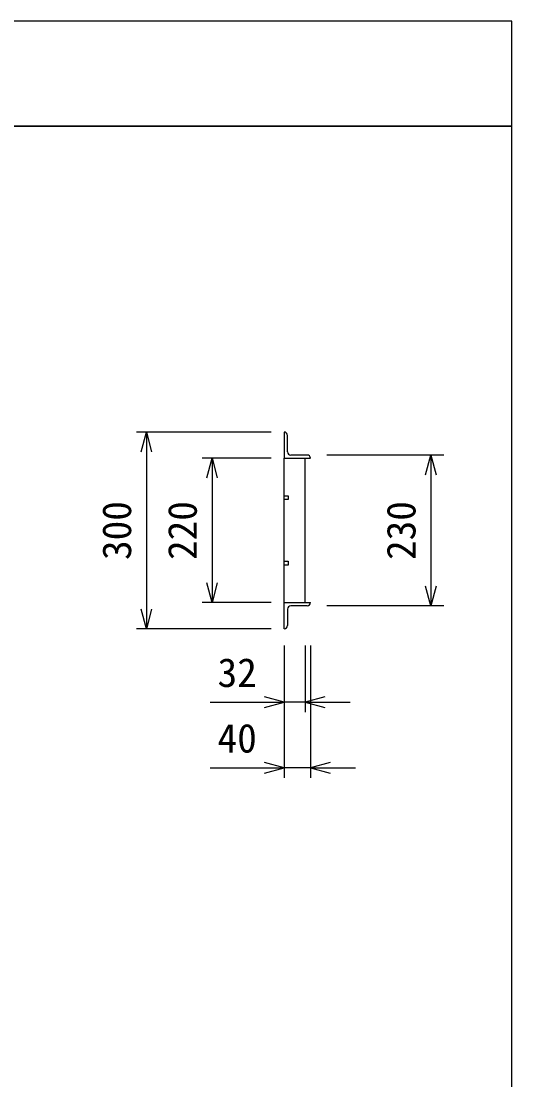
# Model space of a CAD drawing. Units: millimetres, scale not verified. Extents: x -25200 to 25200, y -8910 to 8910.
# Drawn here: x -5864 to -5117, y 158 to 1771 of the extents above; entities that cross this region are included whole.
import ezdxf
from ezdxf.enums import TextEntityAlignment as Align

# ---------------------------------------------------------------- set-up
doc = ezdxf.new("R2010")
doc.units = ezdxf.units.MM
doc.header["$LTSCALE"] = 30
for name, color, linetype, lineweight in [('0-0_DIM', 7, 'Continuous', 25), ('0-2_HATCH', 6, 'Continuous', 25), ('0-6_TXT', 7, 'Continuous', 25)]:
    doc.layers.add(name, color=color, linetype=linetype, lineweight=lineweight)
doc.styles.add('ＭＳ ゴシック', font='')
doc.styles.get('ＭＳ ゴシック').set_extended_font_data('MS Gothic')

msp = doc.modelspace()

# ---------------------------------------------------------------- linework, layer by layer
at = {"layer": '0-0_DIM'}
for p, q in [((-5483.18, 1144.91), (-5688.18, 1144.91)), ((-5673.18, 1144.91), (-5673.18, 844.91)), ((-5483.18, 1104.91), (-5588.18, 1104.91)), ((-5573.18, 1104.91), (-5573.18, 884.91)), ((-5220.1, 1109.91), (-5398.18, 1109.91)), ((-5240.1, 1109.91), (-5240.1, 879.91)), ((-5483.18, 884.91), (-5588.18, 884.91)), ((-5220.1, 879.91), (-5398.18, 879.91)), ((-5483.18, 844.91), (-5688.18, 844.91)), ((-5463.18, 819.69), (-5463.18, 618.1)), ((-5431.18, 819.69), (-5431.18, 718.1)), ((-5423.18, 819.69), (-5423.18, 618.1)), ((-5575.79, 733.1), (-5463.18, 733.1)), ((-5431.18, 733.1), (-5463.18, 733.1)), ((-5431.18, 733.1), (-5362.71, 733.1)), ((-5575.79, 633.1), (-5463.18, 633.1)), ((-5423.18, 633.1), (-5463.18, 633.1)), ((-5423.18, 633.1), (-5354.71, 633.1))]:
    msp.add_line(p, q, dxfattribs=at)
for points in [[(-5681.22, 1114.91), (-5673.18, 1144.91), (-5665.14, 1114.91)], [(-5581.22, 1074.91), (-5573.18, 1104.91), (-5565.14, 1074.91)], [(-5248.14, 1079.91), (-5240.1, 1109.91), (-5232.07, 1079.91)], [(-5565.14, 914.91), (-5573.18, 884.91), (-5581.22, 914.91)], [(-5232.07, 909.91), (-5240.1, 879.91), (-5248.14, 909.91)], [(-5665.14, 874.91), (-5673.18, 844.91), (-5681.22, 874.91)], [(-5493.18, 725.06), (-5463.18, 733.1), (-5493.18, 741.14)], [(-5401.18, 741.14), (-5431.18, 733.1), (-5401.18, 725.06)], [(-5493.18, 625.06), (-5463.18, 633.1), (-5493.18, 641.14)], [(-5393.18, 641.14), (-5423.18, 633.1), (-5393.18, 625.06)]]:
    msp.add_lwpolyline(points, dxfattribs=at)
at = {"layer": '0-2_HATCH'}
for p, q in [((-5463.18, 1144.91), (-5463.18, 1104.91)), ((-5458.18, 1114.91), (-5458.18, 1139.91)), ((-5463.18, 884.91), (-5463.18, 1104.91)), ((-5463.18, 1104.91), (-5423.18, 1104.91)), ((-5428.18, 1109.91), (-5453.18, 1109.91)), ((-5431.18, 884.91), (-5431.18, 1104.91)), ((-5463.18, 884.91), (-5423.18, 884.91)), ((-5463.18, 844.91), (-5463.18, 884.91)), ((-5458.18, 874.91), (-5458.18, 849.91)), ((-5428.18, 879.91), (-5453.18, 879.91))]:
    msp.add_line(p, q, dxfattribs=at)
for points in [[(-5463.18, 1041.91), (-5463.18, 1047.91), (-5457.18, 1047.91), (-5457.18, 1041.91)], [(-5463.18, 941.91), (-5463.18, 947.91), (-5457.18, 947.91), (-5457.18, 941.91)]]:
    msp.add_lwpolyline(points, close=True, dxfattribs=at)
for centre, start, end in [((-5463.18, 1139.91), 0, 90), ((-5453.18, 1114.91), 180, 270), ((-5428.18, 1104.91), 0, 90), ((-5453.18, 874.91), 90, 180), ((-5428.18, 884.91), 270, 0), ((-5463.18, 849.91), 270, 0)]:
    msp.add_arc(centre, 5, start, end, dxfattribs=at)
at = {"layer": '0-6_TXT'}
for points in [[(-9316.68, 1611.24), (-5116.68, 1611.24), (-5116.68, 1771.24), (-9316.68, 1771.24)], [(-7216.68, -1618.68), (-5116.68, -1618.68), (-5116.68, 1611.24), (-7216.68, 1611.24)]]:
    msp.add_lwpolyline(points, close=True, dxfattribs=at)

# ---------------------------------------------------------------- texts
at = {"layer": '0-0_DIM', "style": 'ＭＳ ゴシック'}
for s, p in [('300', (-5683.18, 949.91)), ('220', (-5583.18, 949.91)), ('230', (-5250.1, 949.91))]:
    msp.add_text(s, height=43.99, rotation=90, dxfattribs=at).set_placement(p, align=Align.BOTTOM_LEFT)
for s, p in [('32', (-5564.81, 743.1)), ('40', (-5564.81, 643.1))]:
    msp.add_text(s, height=43.99, dxfattribs=at).set_placement(p, align=Align.BOTTOM_LEFT)

doc.saveas('drawing.dxf')
